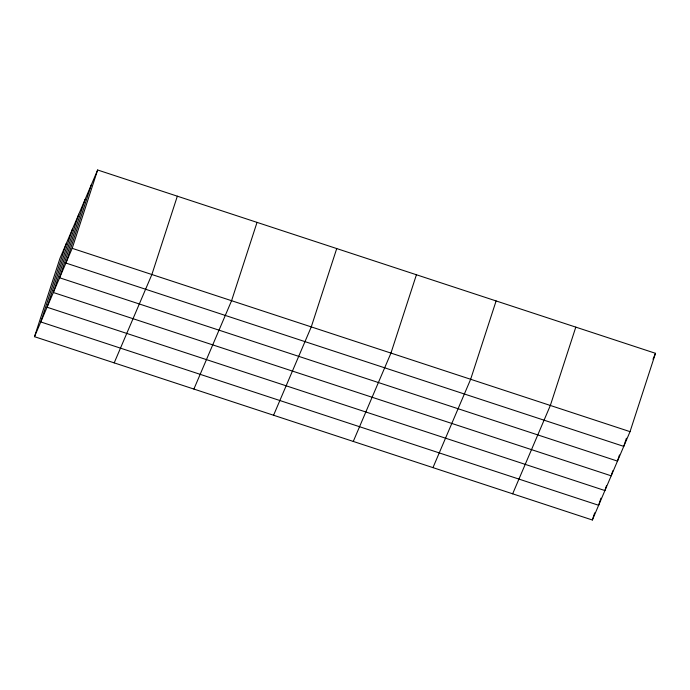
<?xml version="1.0" encoding="UTF-8"?>
<svg xmlns="http://www.w3.org/2000/svg" width="690" height="690" viewBox="0 0 690 690"><rect width="100%" height="100%" fill="white"/><g stroke="black" fill="none" stroke-linecap="round" stroke-linejoin="round"><path stroke-width="1.03" d="M34.5 336.686L59.961 258.345L97.644 169.999L655.5 353.315L630.039 431.655L592.356 520.001L34.5 336.686L72.183 248.331L97.644 169.999M66.24 243.622L40.779 321.954L598.635 505.278L600.947 498.154M72.528 228.899L47.058 307.231L604.914 490.555L606.57 485.467M78.807 214.176L53.346 292.508L611.193 475.824L612.849 470.744M85.086 199.445L59.625 277.785L617.472 461.101L619.456 454.995M91.365 184.722L65.904 263.054L623.76 446.378L626.399 438.236M177.339 196.184L151.878 274.517L114.195 362.871M257.034 222.378L231.573 300.711L193.89 389.057M336.729 248.564L311.268 326.896L273.576 415.251M416.424 274.749L390.954 353.09L353.271 441.436M496.11 300.944L470.649 379.276L432.966 467.622M575.805 327.129L550.344 405.461L512.661 493.816M592.356 520.001L594.668 512.877M652.99 359.205L655.5 353.315M72.183 248.331L630.039 431.655"/></g></svg>
